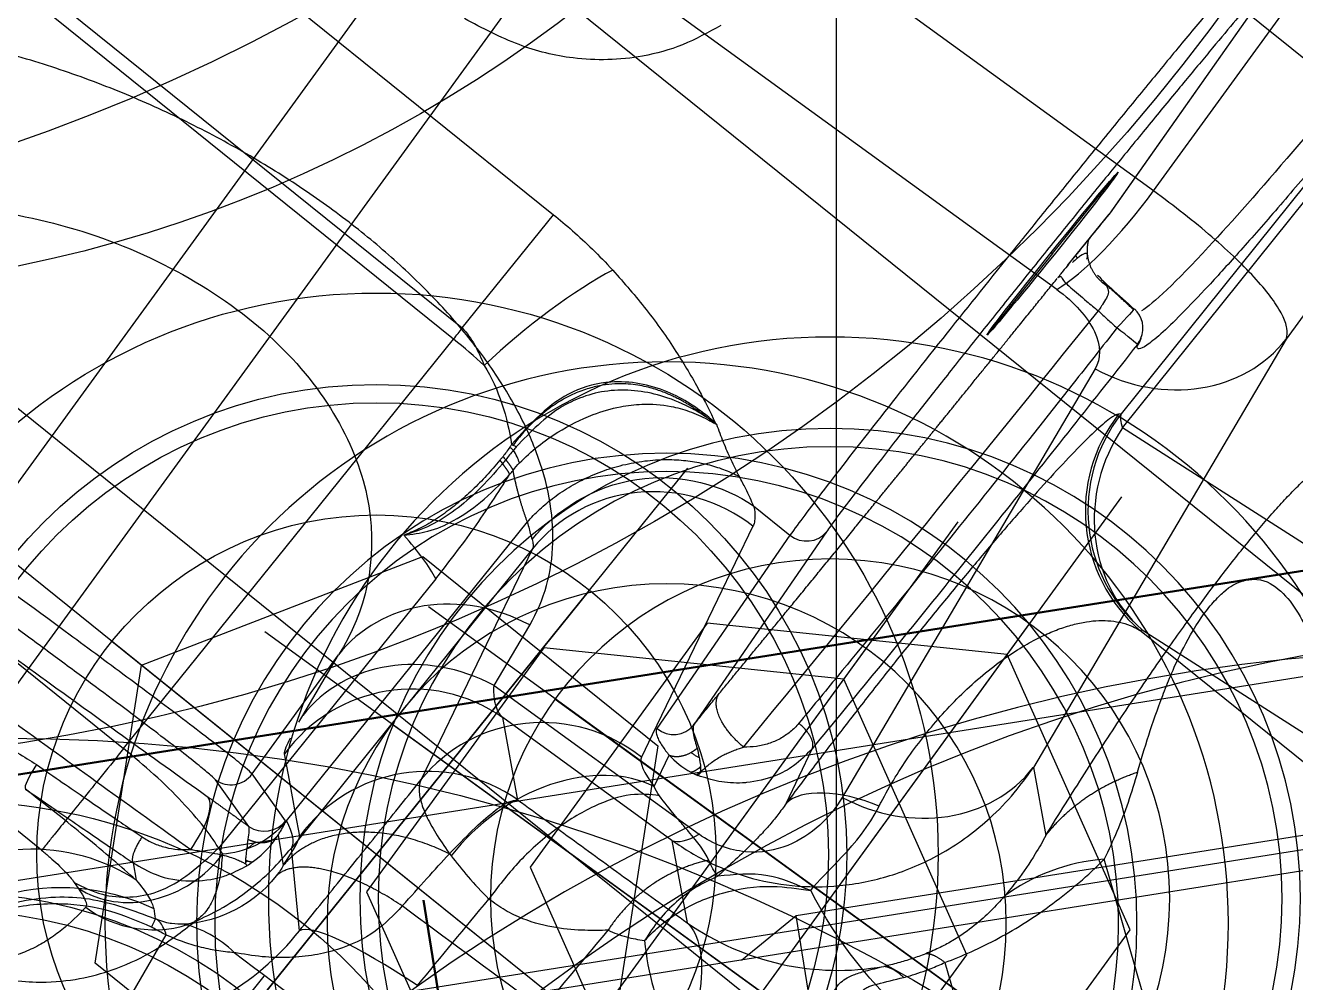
# Model space of a CAD drawing. Header units: millimetres. Extents: x 10462777 to 22643323, y 453826 to 1389191.
# Drawn here: x 11278683.22 to 11278707.53, y 585191.9 to 585210.23 of the extents above; entities that cross this region are included whole.
import ezdxf

# ---------------------------------------------------------------- set-up
doc = ezdxf.new("R2010")
doc.units = ezdxf.units.MM
doc.header["$LTSCALE"] = 200
doc.header["$MEASUREMENT"] = 0
for name, pattern in [('CENTER', [2, 1.25, -0.25, 0.25, -0.25]), ('HIDDEN', [3.75, 2.5, -1.25]), ('PHANTOM', [2.5, 1.25, -0.25, 0.25, -0.25, 0.25, -0.25])]:
    doc.linetypes.add(name, pattern=pattern)
doc.layers.get('0').update_dxf_attribs({"linetype": 'CONTINUOUS'})
for name, color, linetype in [('1', 1, 'CENTER'), ('CDQ2A50-25DC-A93L', 7, 'CONTINUOUS'), ('CENTER', 1, 'CONTINUOUS'), ('CL', 3, 'CONTINUOUS'), ('DR1433-A-002-023-000', 7, 'CONTINUOUS'), ('DR1501-002-005-002', 7, 'CONTINUOUS'), ('HIDDEN', 7, 'HIDDEN')]:
    doc.layers.add(name, color=color, linetype=linetype)
doc.layers.add('DR1431-08-005-000', color=7, linetype='CONTINUOUS', lineweight=50)
doc.layers.add('LAYOUT', color=8, linetype='CONTINUOUS', lineweight=25)

# ---------------------------------------------------------------- blocks, each defined once
blk = doc.blocks.new('A$C321A0869')
at = {"layer": '1', "color": 155, "linetype": 'Continuous'}
for p, q in [((146.772, 281.313), (146.772, 261.384)), ((143.05, 262.187), (143.05, 279.228)), ((394.042, 250.404), (394.042, 267.311)), ((396.544, 267.311), (396.544, 250.404)), ((406.611, 250.404), (406.611, 267.169)), ((406.88, 267.169), (406.88, 250.411)), ((409.665, 267.169), (409.665, 250.411)), ((143.05, 262.187), (126.778, 262.187)), ((146.772, 261.384), (147.675, 251.903)), ((142.66, 259.573), (127.241, 259.573)), ((144.148, 258.77), (145.052, 249.289)), ((147.675, 251.903), (148.633, 250.991)), ((157.106, 245.576), (149.806, 251.28)), ((396.544, 250.404), (402.263, 250.404)), ((402.263, 250.404), (406.611, 250.404)), ((406.88, 250.411), (409.665, 250.411)), ((393.954, 249.533), (393.915, 249.404)), ((138.401, 247.109), (138.274, 248.447)), ((148.5, 247.885), (154.964, 242.835)), ((396.196, 247.791), (396.157, 247.662)), ((402.819, 247.791), (396.196, 247.791)), ((138.401, 247.109), (143.249, 247.109)), ((397.423, 247.109), (404.769, 247.109)), ((140.06, 245.603), (138.899, 246.709)), ((142.9, 246.709), (138.899, 246.709)), ((142.9, 246.709), (144.06, 245.604)), ((395.937, 245.596), (397.074, 246.709)), ((404.432, 246.709), (397.074, 246.709)), ((404.432, 246.709), (399.653, 245.596)), ((135.65, 243.018), (135.65, 245.834)), ((135.778, 244.496), (135.65, 245.834)), ((407.725, 243.932), (407.725, 243.036)), ((136.297, 243.342), (135.926, 243.695)), ((407.413, 243.695), (405.897, 243.342)), ((136.767, 242.895), (136.297, 243.342)), ((405.897, 243.342), (403.093, 242.689)), ((136.695, 242.67), (135.65, 243.018)), ((137.087, 242.59), (136.767, 242.895)), ((407.725, 243.036), (403.247, 242.697)), ((403.093, 242.689), (402.635, 242.583)), ((136.192, 242.167), (135.148, 242.515)), ((136.742, 242.361), (137.163, 241.947)), ((408.216, 242.533), (403.737, 242.194)), ((415.077, 242.505), (413.077, 242.505)), ((415.077, 242.54), (415.077, 242.505)), ((415.077, 242.505), (417.077, 242.505)), ((416.348, 242.134), (422.455, 242.531)), ((416.38, 242.135), (422.488, 242.532)), ((402.348, 242.038), (402.994, 242.194)), ((415.078, 242.139), (416.345, 242.134)), ((134.811, 240.303), (135.048, 240.07)), ((403.678, 239.871), (404.805, 240.142)), ((137.119, 229.818), (136.133, 239.558)), ((413.512, 239.556), (413.476, 239.593)), ((422.508, 239.578), (413.512, 239.556)), ((413.318, 239.37), (422.315, 239.391)), ((414.752, 226.281), (413.318, 239.37)), ((410.507, 206.072), (410.507, 236.687)), ((410.507, 236.687), (410.542, 236.65)), ((410.542, 236.65), (411.976, 223.561))]:
    blk.add_line(p, q, dxfattribs=at)
for centre, start, end in [((416.348, 242.637), 269.7329, 273.7184), ((414.735, 240.654), 286.3248, 356.523)]:
    blk.add_arc(centre, 0.503, start, end, dxfattribs=at)
for centre, major_axis, ratio, start_param, end_param in [((143.758, 261.384), (3.004, 0.286), 0.87535, 4.75906, 6.174726), ((144.661, 251.903), (-3.004, -0.286), 0.87535, 1.617467, 3.033135), ((395.869, 250.619), (-3.52, 3.593), 0.99732, 0.797101, 2.378779), ((405.83, 250.404), (0, 3.018), 0.258819, 4.453821, 4.712389), ((407.34, 248.861), (2.957, -0.603), 0.210015, 0.770298, 1.871528), ((395.897, 249.404), (-1.926, 0.582), 0.853679, 0.339936, 1.953394), ((402.429, 250.404), (0, -3.018), 0.258819, 0.523599, 1.006905), ((138.664, 245.834), (3.004, 0.286), 0.87535, 1.617467, 3.033136), ((405.86, 247.557), (0.107, -1), 0.154007, 3.904321, 4.025682), ((405.485, 248.8), (0.117, 0.999), 0.31841, 3.708241, 4.07908), ((138.792, 244.496), (-3.004, -0.286), 0.87535, 4.75906, 6.174726), ((143.992, 250.627), (-3.469, -3.642), 0.997391, 0.77587, 1.562653), ((138.94, 243.695), (2.081, 2.185), 0.997391, 0.775872, 2.330495), ((404.473, 243.695), (0.684, -2.939), 0.973036, 1.348003, 2.920626), ((140.101, 242.59), (-2.081, -2.185), 0.997391, 3.917464, 5.472087), ((399.694, 242.583), (-0.684, 2.939), 0.973037, 4.489701, 6.062323), ((399.407, 242.038), (-2.935, 0.702), 0.709716, 3.466593, 5.059134), ((135.148, 243.017), (-0.159, -0.477), 0.998478, 0.321964, 1.891847), ((408.216, 243.036), (0.038, -0.502), 0.974229, 4.638864, 6.205734), ((403.737, 242.694), (0.038, -0.502), 0.974229, 4.638872, 6.205747), ((402.658, 240.572), (0, -2.013), 0.224952, 3.193901, 3.896219), ((416.348, 242.637), (-0.033, 0.502), 0.965636, 3.074391, 3.141616), ((132.301, 240.738), (-0.012, 0.503), 0.186507, 1.566321, 3.088304), ((414.735, 240.654), (0.007, -0.503), 0.015247, 0.052361, 1.570594), ((414.735, 240.654), (-0.502, 0.031), 0.000925, 3.138893, 4.697168), ((414.735, 240.654), (-0.141, 0.483), 0.981358, 2.865819, 3.174421), ((413.519, 236.579), (2.158, 2.11), 0.997396, 0.811863, 2.330296), ((413.554, 236.543), (-2.158, -2.11), 0.997396, 3.953456, 5.471889), ((413.554, 236.543), (-0.007, 3.018), 0.217539, 0.053641, 0.356865), ((413.554, 236.543), (3, 0.329), 0.940037, 1.546497, 2.987638)]:
    blk.add_ellipse(centre, major_axis=major_axis, ratio=ratio, start_param=start_param, end_param=end_param, dxfattribs=at)
at = {"layer": '1', "color": 155, "linetype": 'Continuous', "extrusion": (0, 0, -1)}
for start_param, end_param in [(0.000303, 1.570796), (3.141594, 6.283184), (1.570796, 3.14129)]:
    blk.add_ellipse((415.077, 242.505), major_axis=(-2, 0), ratio=0.017455, start_param=start_param, end_param=end_param, dxfattribs=at)
at = {"layer": '1', "color": 155, "linetype": 'Continuous'}
for points, degree in [([(142.66, 259.573), (142.896, 260.1), (143.05, 261.133), (143.05, 262.187)], 3), ([(148.633, 250.991), (148.615, 251.23), (148.581, 251.7), (148.538, 252.381), (148.502, 253.041), (148.472, 253.68), (148.449, 254.298), (148.432, 254.89), (148.423, 255.45), (148.419, 255.957), (148.421, 256.408), (148.428, 256.837), (148.44, 257.269), (148.459, 257.706), (148.484, 258.125), (148.517, 258.517), (148.556, 258.878), (148.601, 259.206), (148.653, 259.5), (148.712, 259.762), (148.778, 259.988), (148.851, 260.179), (148.932, 260.33), (149.022, 260.441), (149.089, 260.484), (149.123, 260.498)], 3), ([(142.66, 259.573), (143.076, 259.573), (143.828, 259.405), (144.127, 258.995), (144.148, 258.77)], 3), ([(149.342, 253.002), (149.413, 252.809), (149.542, 252.424), (149.695, 251.849), (149.773, 251.468), (149.806, 251.28)], 3), ([(138.274, 248.447), (138.247, 248.725), (138.123, 249.258), (137.736, 249.996), (137.17, 250.651), (136.447, 251.219), (135.592, 251.693), (134.628, 252.074), (133.573, 252.36), (132.444, 252.554), (131.257, 252.658), (130.022, 252.671), (128.75, 252.594), (127.453, 252.426), (126.143, 252.166), (124.831, 251.812), (123.978, 251.516), (123.556, 251.352)], 3), ([(389.63, 252.66), (389.66, 252.647), (389.716, 252.614), (389.794, 252.539), (389.864, 252.441), (389.929, 252.322), (389.988, 252.184), (390.041, 252.029), (390.089, 251.857), (390.133, 251.669), (390.172, 251.465), (390.207, 251.245), (390.238, 251.008), (390.264, 250.753), (390.287, 250.479), (390.305, 250.187), (390.319, 249.88), (390.328, 249.571), (390.332, 249.27), (390.333, 248.958), (390.33, 248.615), (390.322, 248.245), (390.309, 247.862), (390.292, 247.472), (390.271, 247.076), (390.246, 246.674), (390.216, 246.265), (390.182, 245.848), (390.144, 245.42), (390.101, 244.982), (390.053, 244.532), (390.017, 244.222), (389.998, 244.065)], 3), ([(148.5, 247.885), (148.597, 248.031), (148.789, 248.34), (149.062, 248.859), (149.307, 249.418), (149.516, 250.011), (149.686, 250.63), (149.771, 251.061), (149.806, 251.28)], 3), ([(149.806, 251.28), (149.266, 250.814), (148.867, 250.214), (148.677, 249.58)], 3), ([(390.846, 250.619), (390.821, 250.594), (390.771, 250.479), (390.698, 250.112), (390.628, 249.559), (390.564, 248.834), (390.506, 247.952), (390.455, 246.93), (390.427, 246.175), (390.414, 245.777)], 3), ([(394.042, 250.404), (394.042, 250.333), (394.039, 250.195), (394.028, 249.992), (394.01, 249.809), (393.985, 249.651), (393.965, 249.569), (393.954, 249.533)], 3), ([(406.88, 250.411), (406.848, 250.147), (406.725, 249.884), (406.585, 249.633)], 3), ([(406.611, 250.404), (406.657, 250.404), (406.747, 250.405), (406.836, 250.409), (406.88, 250.411)], 3), ([(409.665, 250.411), (409.665, 250.259), (409.658, 249.94), (409.623, 249.424), (409.579, 249.053), (409.551, 248.861)], 3), ([(406.585, 249.633), (406.413, 249.126), (406.083, 248.658), (405.737, 248.277)], 3), ([(145.052, 249.289), (145.074, 249.063), (145.054, 248.602), (144.8, 247.923), (144.236, 247.306), (143.576, 247.109), (143.249, 247.109)], 3), ([(393.915, 249.404), (393.851, 249.19), (393.785, 249.061), (393.725, 249.064)], 3), ([(393.725, 249.064), (393.724, 248.408), (394.151, 247.603), (394.819, 247.264)], 3), ([(405.359, 248.26), (405.294, 248.261), (405.165, 248.264), (404.971, 248.274), (404.779, 248.29), (404.589, 248.311), (404.401, 248.339), (404.216, 248.372), (404.034, 248.413), (403.856, 248.46), (403.684, 248.514), (403.52, 248.574), (403.364, 248.641), (403.22, 248.714), (403.132, 248.766), (403.089, 248.791)], 3), ([(405.359, 248.26), (405.352, 248.235), (405.345, 248.208), (405.338, 248.18)], 3), ([(405.456, 248.26), (405.445, 248.26), (405.423, 248.26), (405.391, 248.26), (405.37, 248.26), (405.359, 248.26)], 3), ([(405.456, 248.26), (405.449, 248.234), (405.443, 248.208), (405.438, 248.18)], 3), ([(405.676, 248.269), (405.636, 248.266), (405.559, 248.261), (405.489, 248.26), (405.456, 248.26)], 3), ([(405.737, 248.277), (405.726, 248.275), (405.705, 248.272), (405.685, 248.27), (405.676, 248.269)], 3), ([(405.744, 248.243), (405.748, 248.222), (405.752, 248.2), (405.757, 248.177)], 3), ([(405.438, 248.18), (405.405, 248.179), (405.371, 248.18), (405.338, 248.18)], 3), ([(405.673, 248.179), (405.594, 248.179), (405.516, 248.179), (405.438, 248.18)], 3), ([(405.757, 248.177), (405.742, 248.177), (405.713, 248.178), (405.686, 248.178), (405.673, 248.179)], 3), ([(148.105, 247.805), (148.055, 247.726), (147.95, 247.572), (147.78, 247.349), (147.659, 247.207), (147.597, 247.137)], 3), ([(404.769, 247.109), (405.022, 247.531), (405.367, 247.943)], 2), ([(405.264, 247.943), (405.299, 247.943), (405.333, 247.943), (405.367, 247.943)], 3), ([(405.367, 247.943), (405.432, 247.945), (405.495, 247.943), (405.557, 247.937)], 3), ([(397.423, 247.109), (397.151, 247.109), (396.645, 247.239), (396.297, 247.511), (396.155, 247.662)], 3), ([(394.819, 247.264), (394.984, 247.184), (395.149, 247.103), (395.322, 247.033)], 3), ([(142.9, 246.709), (143.022, 246.734), (143.143, 246.872), (143.249, 247.109)], 3), ([(397.423, 247.109), (397.317, 246.872), (397.196, 246.734), (397.074, 246.709)], 3), ([(140.06, 245.603), (140.505, 245.603), (141.393, 245.604), (142.726, 245.603), (143.615, 245.604), (144.06, 245.604)], 3), ([(144.06, 245.604), (144.726, 245.509), (145.374, 244.357), (145.658, 242.609)], 3), ([(395.937, 245.596), (396.351, 245.596), (397.179, 245.596), (398.415, 245.596), (399.241, 245.596), (399.653, 245.596)], 3), ([(396.537, 243.178), (396.41, 244.592), (396.177, 245.511), (395.937, 245.596)], 3), ([(399.653, 245.596), (399.596, 245.584), (399.482, 245.526), (399.315, 245.342), (399.157, 245.063), (399.009, 244.696), (398.92, 244.398), (398.878, 244.236)], 3), ([(407.993, 244.496), (408.04, 244.604), (408.139, 244.821), (408.308, 245.142), (408.433, 245.353), (408.499, 245.458)], 3), ([(408.499, 245.49), (408.498, 245.498), (408.497, 245.505), (408.496, 245.513)], 3), ([(408.499, 245.49), (408.499, 245.486), (408.499, 245.481), (408.499, 245.476)], 3), ([(408.499, 245.458), (408.499, 245.464), (408.499, 245.47), (408.499, 245.476)], 3), ([(135.793, 244.347), (135.788, 244.394), (135.783, 244.444), (135.778, 244.496)], 3), ([(407.725, 243.932), (407.749, 243.974), (407.799, 244.072), (407.889, 244.258), (407.957, 244.412), (407.993, 244.496)], 3), ([(407.725, 243.932), (407.692, 243.888), (407.623, 243.811), (407.519, 243.732), (407.449, 243.703), (407.413, 243.695)], 3), ([(396.537, 243.178), (397.253, 243.17), (397.968, 243.162), (398.684, 243.154)], 3), ([(135.148, 242.515), (135.13, 242.521), (135.044, 242.533), (134.76, 242.551), (134.327, 242.568), (133.754, 242.583), (133.057, 242.597), (132.249, 242.609), (131.35, 242.619), (130.378, 242.626), (129.356, 242.63), (128.306, 242.632), (127.252, 242.631), (126.216, 242.628), (125.223, 242.621), (124.298, 242.613), (123.748, 242.606), (123.487, 242.602)], 3), ([(136.192, 242.167), (136.455, 242.168), (136.694, 242.407), (136.695, 242.67)], 3), ([(136.742, 242.361), (136.74, 242.39), (136.736, 242.448), (136.728, 242.529), (136.718, 242.6), (136.707, 242.652), (136.699, 242.669), (136.695, 242.67)], 3), ([(145.658, 242.609), (143.592, 242.626), (141.526, 242.643), (139.461, 242.66)], 3), ([(403.247, 242.697), (403.225, 242.696), (403.184, 242.674), (403.131, 242.605), (403.086, 242.514), (403.049, 242.41), (403.019, 242.301), (403.002, 242.229), (402.994, 242.194)], 3), ([(421.739, 242.545), (421.625, 242.551), (421.349, 242.562), (420.783, 242.578), (420.083, 242.593), (419.266, 242.605), (418.353, 242.615), (417.364, 242.622), (416.322, 242.627), (415.251, 242.629), (414.176, 242.628), (413.122, 242.624), (412.113, 242.617), (411.173, 242.608), (410.324, 242.597), (409.583, 242.583), (408.971, 242.568), (408.503, 242.551), (408.295, 242.539), (408.216, 242.533)], 3), ([(136.655, 241.68), (136.732, 241.919), (136.753, 242.172), (136.742, 242.361)], 3), ([(137.163, 241.947), (137.143, 242.329), (137.116, 242.563), (137.087, 242.59)], 3), ([(120.851, 242.166), (121.505, 242.162), (122.831, 242.154), (124.885, 242.147), (126.973, 242.143), (129.073, 242.143), (131.162, 242.146), (133.221, 242.154), (134.55, 242.161), (135.206, 242.165)], 3), ([(402.994, 242.194), (402.968, 242.03), (402.967, 241.843), (403.001, 241.664)], 3), ([(403.737, 242.194), (403.804, 242.194), (403.93, 242.194), (404.094, 242.193), (404.242, 242.192), (404.382, 242.191), (404.473, 242.19), (404.518, 242.19)], 3), ([(415.107, 242.139), (415.111, 242.139), (415.118, 242.139), (415.128, 242.139), (415.134, 242.139)], 3), ([(415.134, 242.139), (415.539, 242.137), (415.943, 242.136), (416.348, 242.134)], 3), ([(415.32, 242.14), (415.318, 242.119), (415.317, 242.099), (415.316, 242.078)], 3), ([(137.163, 241.947), (137.171, 241.879), (137.175, 241.803), (137.172, 241.721)], 3), ([(402.273, 241.854), (402.291, 241.921), (402.317, 241.983), (402.348, 242.038)], 3), ([(137.172, 241.721), (137.141, 240.855), (136.675, 240.24), (136.278, 239.919)], 3), ([(136.608, 241.553), (136.612, 241.562), (136.637, 241.625), (136.655, 241.68)], 3), ([(403.434, 241.859), (403.396, 241.812), (403.357, 241.766), (403.319, 241.719)], 3), ([(136.602, 241.538), (136.608, 241.553), (136.607, 241.55), (136.608, 241.553)], 3), ([(403.028, 241.553), (403.031, 241.541), (403.034, 241.53), (403.037, 241.52)], 3), ([(403.167, 241.594), (403.17, 241.585), (403.173, 241.575), (403.176, 241.567)], 3), ([(134.654, 240.806), (134.738, 240.808), (134.901, 240.828), (135.134, 240.899), (135.353, 241.009), (135.485, 241.105), (135.547, 241.159)], 3), ([(405.028, 240.645), (404.95, 240.646), (404.796, 240.663), (404.57, 240.733), (404.359, 240.845), (404.169, 240.996), (404.06, 241.117), (404.01, 241.184)], 3), ([(404.01, 241.184), (407.26, 241.152), (411.007, 241.134), (414.772, 241.135)], 3), ([(415.213, 240.625), (415.261, 241.368)], 1), ([(395.83, 241.065), (397.104, 241.044), (398.377, 241.023), (399.65, 241.002)], 3), ([(414.772, 241.135), (414.767, 241.055), (414.757, 240.894), (414.747, 240.734), (414.743, 240.654)], 3), ([(132.207, 240.738), (132.416, 240.743), (132.814, 240.753), (133.357, 240.767), (133.846, 240.781), (134.28, 240.794), (134.535, 240.802), (134.654, 240.806)], 3), ([(132.308, 240.235), (132.521, 240.241), (132.929, 240.251), (133.484, 240.265), (133.984, 240.279), (134.429, 240.292), (134.689, 240.3), (134.811, 240.303)], 3), ([(399.937, 240.334), (399.708, 240.111), (399.304, 239.645), (398.867, 238.868), (398.73, 238.342), (398.701, 238.074)], 3), ([(401.774, 240.014), (401.798, 240.12), (401.845, 240.23), (401.905, 240.34)], 3), ([(137.38, 240.05), (136.994, 240.106), (136.607, 240.06), (136.278, 239.919)], 3), ([(137.379, 240.05), (139.874, 240.008), (142.369, 239.967), (144.863, 239.926)], 3), ([(413.476, 239.593), (413.45, 239.62), (413.328, 239.671), (412.949, 239.742), (412.405, 239.802), (411.729, 239.852), (410.956, 239.892), (410.116, 239.92), (409.233, 239.939), (408.323, 239.948), (407.398, 239.949), (406.465, 239.941), (405.529, 239.926), (404.59, 239.903), (403.98, 239.882), (403.678, 239.871)], 3), ([(414.742, 240.151), (414.064, 240.142), (412.713, 240.128), (410.689, 240.115), (408.693, 240.113), (406.728, 240.121), (405.441, 240.134), (404.805, 240.142)], 3), ([(422.459, 239.626), (421.971, 239.629), (421.024, 239.637), (419.67, 239.661), (418.439, 239.696), (417.359, 239.741), (416.442, 239.795), (415.694, 239.858), (415.144, 239.928), (414.81, 240.001), (414.673, 240.072), (414.682, 240.114), (414.703, 240.134)], 3), ([(414.703, 240.134), (414.706, 240.137), (414.715, 240.142), (414.732, 240.148), (414.742, 240.151)], 3), ([(135.64, 239.825), (135.687, 239.778), (135.733, 239.732), (135.779, 239.685)], 3), ([(404.757, 238.454), (404.52, 239.25), (404.078, 239.832), (403.678, 239.871)], 3), ([(136.133, 239.558), (136.027, 239.543), (135.922, 239.529), (135.817, 239.514)], 3), ([(402.674, 238.458), (403.134, 238.479), (403.886, 238.271), (404.757, 238.454)], 3), ([(401.949, 235.354), (401.996, 236.39), (402.223, 237.441), (402.674, 238.458)], 3)]:
    blk.add_open_spline(points, degree=degree, dxfattribs=at)
for points, degree, knots in [([(146.772, 261.384), (146.744, 261.443), (146.691, 261.559), (146.376, 261.766), (145.714, 261.983), (144.714, 262.121), (143.794, 262.179), (143.297, 262.184), (143.05, 262.187)], 3, [0, 0, 0, 0, 0.132139, 0.256389, 0.507677, 0.754767, 0.87835, 1, 1, 1, 1]), ([(149.342, 253.002), (149.261, 253.227), (149.101, 253.672), (148.871, 254.438), (148.696, 255.144), (148.577, 255.961), (148.602, 256.519), (148.668, 256.899), (148.797, 257.136), (149.066, 257.406), (149.464, 257.449), (149.978, 257.322), (150.327, 257.134), (150.503, 257.04)], 3, [0, 0, 0, 0, 0.088282, 0.174016, 0.253238, 0.300152, 0.32023, 0.343686, 0.399767, 0.461906, 0.637167, 0.817571, 1, 1, 1, 1]), ([(414.496, 250.191), (414.242, 250.294), (413.738, 250.498), (412.936, 251.078), (412.24, 251.894), (411.736, 252.977), (411.594, 253.712), (411.521, 254.092)], 3, [0, 0, 0, 0, 0.157136, 0.31139, 0.571325, 0.778068, 1, 1, 1, 1]), ([(142.9, 246.709), (143.044, 246.714), (143.33, 246.724), (143.899, 246.809), (144.603, 247.008), (145.403, 247.408), (146.145, 247.977), (146.796, 248.726), (147.312, 249.653), (147.584, 250.564), (147.681, 251.331), (147.677, 251.729), (147.675, 251.903)], 3, [0, 0, 0, 0, 0.049204, 0.098006, 0.195949, 0.298758, 0.410567, 0.535096, 0.675092, 0.831009, 0.926119, 1, 1, 1, 1]), ([(148.633, 250.991), (148.652, 250.857), (148.69, 250.518), (148.704, 250.044), (148.687, 249.708), (148.677, 249.58)], 3, [0, 0, 0, 0, 0.292514, 0.729303, 1, 1, 1, 1]), ([(391.308, 251.071), (391.311, 250.964), (391.316, 250.738), (391.352, 250.477), (391.391, 250.275), (391.442, 250.059), (391.663, 249.366), (392.257, 248.521), (393.063, 247.898), (393.965, 247.47), (394.514, 247.338), (394.819, 247.264)], 3, [0, 0, 0, 0, 0.021393, 0.044791, 0.058072, 0.07237, 0.104232, 0.281426, 0.563605, 0.758384, 1, 1, 1, 1]), ([(393.725, 249.064), (393.516, 249.076), (393.203, 249.115), (392.786, 249.227), (392.474, 249.349), (392.164, 249.519), (391.907, 249.721), (391.705, 249.946), (391.556, 250.165), (391.438, 250.417), (391.358, 250.724), (391.336, 250.951), (391.336, 251.072)], 3, [0, 0, 0, 0, 0.25, 0.375, 0.5, 0.625, 0.75, 0.8125, 0.875, 0.9375, 0.96875, 1, 1, 1, 1]), ([(396.544, 250.404), (396.328, 250.404), (395.901, 250.404), (395.28, 250.404), (394.78, 250.404), (394.43, 250.404), (394.216, 250.404), (394.097, 250.404), (394.058, 250.404), (394.042, 250.404)], 3, [0, 0, 0, 0, 0.196174, 0.387331, 0.561509, 0.711078, 0.833303, 0.928865, 1, 1, 1, 1]), ([(396.198, 247.791), (396.223, 247.861), (396.274, 248.001), (396.363, 248.352), (396.458, 248.883), (396.53, 249.621), (396.54, 250.147), (396.544, 250.404)], 3, [0, 0, 0, 0, 0.125274, 0.250499, 0.500389, 0.756193, 1, 1, 1, 1]), ([(123.202, 247.392), (124.203, 248.272), (125.484, 249.033), (128.328, 249.988), (129.882, 250.161), (132.579, 249.771), (133.696, 249.223), (135.19, 247.741), (135.584, 246.814), (135.65, 245.834)], 3, [0, 0, 0, 0, 0.25, 0.25, 0.5, 0.5, 0.75, 0.75, 1, 1, 1, 1]), ([(148.677, 249.58), (148.65, 249.335), (148.61, 248.977), (148.428, 248.427), (148.273, 248.084), (148.159, 247.895), (148.105, 247.805)], 3, [0, 0, 0, 0, 0.542193, 0.791502, 0.901502, 1, 1, 1, 1]), ([(393.954, 249.533), (393.994, 249.343), (394.102, 248.834), (394.839, 247.994), (395.707, 247.864), (396.196, 247.791)], 3, [0, 0, 0, 0, 0.205597, 0.552496, 1, 1, 1, 1]), ([(403.089, 248.791), (403.201, 248.681), (403.437, 248.448), (403.915, 248.202), (404.525, 248.016), (405.005, 247.969), (405.264, 247.943)], 3, [0, 0, 0, 0, 0.205064, 0.43517, 0.695757, 1, 1, 1, 1]), ([(405.338, 248.18), (405.105, 248.189), (404.671, 248.205), (404.076, 248.32), (403.544, 248.492), (403.241, 248.691), (403.089, 248.791)], 3, [0, 0, 0, 0, 0.278701, 0.517032, 0.756693, 1, 1, 1, 1]), ([(409.551, 248.861), (409.494, 248.534), (409.379, 247.871), (409.112, 246.956), (408.814, 246.148), (408.604, 245.708), (408.506, 245.503)], 3, [0, 0, 0, 0, 0.262646, 0.532561, 0.781722, 1, 1, 1, 1]), ([(408.506, 245.504), (408.506, 245.504), (408.506, 245.505), (408.506, 245.506), (408.506, 245.509), (408.507, 245.517), (408.508, 245.536), (408.509, 245.574), (408.511, 245.658), (408.509, 245.837), (408.487, 246.16), (408.367, 246.789), (407.988, 247.503), (407.051, 248.201), (406.267, 248.246), (405.737, 248.277)], 3, [0, 0, 0, 0, 0.000172, 0.000454, 0.001054, 0.002401, 0.005691, 0.013705, 0.02761, 0.062287, 0.133019, 0.243884, 0.487822, 0.653682, 1, 1, 1, 1]), ([(408.485, 245.651), (408.485, 245.669), (408.485, 245.712), (408.483, 245.782), (408.479, 245.859), (408.474, 245.937), (408.467, 246.015), (408.458, 246.093), (408.447, 246.171), (408.434, 246.252), (408.418, 246.339), (408.398, 246.433), (408.371, 246.536), (408.338, 246.647), (408.296, 246.768), (408.242, 246.897), (408.175, 247.037), (408.089, 247.187), (407.979, 247.346), (407.838, 247.513), (407.66, 247.682), (407.439, 247.846), (407.167, 247.996), (406.842, 248.122), (406.466, 248.21), (406.093, 248.248), (405.849, 248.248), (405.744, 248.243)], 3, [0, 0, 0, 0, 0.013498, 0.032213, 0.051221, 0.070368, 0.089507, 0.108556, 0.127586, 0.147216, 0.16819, 0.191232, 0.21667, 0.244467, 0.274592, 0.307303, 0.343238, 0.383058, 0.427422, 0.47671, 0.531432, 0.59294, 0.661906, 0.739364, 0.826694, 0.925243, 1, 1, 1, 1]), ([(408.485, 245.651), (408.484, 245.661), (408.482, 245.691), (408.47, 245.809), (408.427, 246.113), (408.257, 246.72), (407.8, 247.482), (406.871, 248.084), (406.15, 248.144), (405.757, 248.177)], 3, [0, 0, 0, 0, 0.007825, 0.021457, 0.08623, 0.230394, 0.477553, 0.714749, 1, 1, 1, 1]), ([(148.029, 247.189), (148.056, 247.222), (148.169, 247.366), (148.33, 247.596), (148.453, 247.801), (148.5, 247.885)], 3, [0, 0, 0, 0, 0.152753, 0.660661, 1, 1, 1, 1]), ([(402.819, 247.791), (403.225, 247.797), (404.032, 247.81), (404.855, 247.899), (405.264, 247.943)], 3, [0, 0, 0, 0, 0.502327, 1, 1, 1, 1]), ([(405.557, 247.937), (405.714, 247.915), (406.02, 247.873), (406.566, 247.713), (407.111, 247.471), (407.581, 247.145), (407.944, 246.789), (408.199, 246.422), (408.373, 246.023), (408.446, 245.746), (408.475, 245.57), (408.485, 245.514), (408.49, 245.493), (408.495, 245.482), (408.497, 245.478), (408.499, 245.476)], 3, [0, 0, 0, 0, 0.116959, 0.228589, 0.407555, 0.538438, 0.637495, 0.773409, 0.860344, 0.953165, 0.980414, 0.990502, 0.994841, 0.997204, 1, 1, 1, 1]), ([(396.155, 247.662), (396.026, 247.575), (395.772, 247.403), (395.412, 247.261), (395.092, 247.202), (394.909, 247.244), (394.819, 247.264)], 3, [0, 0, 0, 0, 0.262565, 0.515723, 0.76245, 1, 1, 1, 1]), ([(138.899, 246.709), (138.896, 246.71), (138.87, 246.714), (138.82, 246.726), (138.751, 246.755), (138.683, 246.796), (138.616, 246.849), (138.549, 246.914), (138.483, 246.991), (138.434, 247.059), (138.407, 247.1), (138.401, 247.109)], 3, [0, 0, 0, 0, 0.019231, 0.152563, 0.285669, 0.418951, 0.552837, 0.687776, 0.824223, 0.96263, 1, 1, 1, 1]), ([(149.081, 243.888), (148.993, 244.044), (148.825, 244.339), (148.44, 244.769), (147.838, 245.257), (147.295, 245.746), (147.107, 246.145), (147.088, 246.391), (147.18, 246.618), (147.365, 246.865), (147.517, 247.043), (147.597, 247.137)], 3, [0, 0, 0, 0, 0.112378, 0.212022, 0.38125, 0.626937, 0.716016, 0.791077, 0.882736, 0.937814, 1, 1, 1, 1]), ([(150.126, 246.27), (149.914, 246.343), (149.557, 246.467), (148.982, 246.481), (148.605, 246.465), (148.258, 246.443), (147.893, 246.419), (147.536, 246.439), (147.55, 246.581), (147.598, 246.67), (147.748, 246.861), (147.912, 247.052), (148.029, 247.189)], 3, [0, 0, 0, 0, 0.265002, 0.446461, 0.55115, 0.587095, 0.728981, 0.842237, 0.862993, 0.883813, 0.916512, 1, 1, 1, 1]), ([(395.322, 247.033), (395.34, 247.026), (395.538, 246.947), (395.926, 246.831), (396.497, 246.725), (396.883, 246.714), (397.074, 246.709)], 3, [0, 0, 0, 0, 0.034076, 0.370714, 0.688433, 1, 1, 1, 1]), ([(404.769, 247.109), (404.763, 247.1), (404.728, 247.053), (404.667, 246.972), (404.606, 246.889), (404.575, 246.844), (404.564, 246.827)], 3, [0, 0, 0, 0, 0.078573, 0.401813, 0.759526, 1, 1, 1, 1]), ([(404.564, 246.827), (404.554, 246.812), (404.528, 246.776), (404.487, 246.735), (404.453, 246.716), (404.435, 246.71), (404.432, 246.709)], 3, [0, 0, 0, 0, 0.235899, 0.599993, 0.931078, 1, 1, 1, 1]), ([(404.564, 246.827), (405.261, 246.834), (406.099, 246.556), (407.336, 245.423), (407.68, 244.618), (407.725, 243.932)], 3, [0, 0, 0, 0, 0.5, 0.5, 1, 1, 1, 1]), ([(139.605, 243.996), (139.635, 244.211), (139.696, 244.663), (139.808, 245.154), (139.932, 245.499), (140.018, 245.568), (140.06, 245.603)], 3, [0, 0, 0, 0, 0.237803, 0.498684, 0.749024, 1, 1, 1, 1]), ([(408.496, 245.513), (408.493, 245.545), (408.489, 245.591), (408.486, 245.637), (408.485, 245.651)], 3, [0, 0, 0, 0, 0.713494, 1, 1, 1, 1]), ([(408.506, 245.503), (408.505, 245.501), (408.502, 245.497), (408.5, 245.492), (408.499, 245.49)], 3, [0, 0, 0, 0, 0.489401, 1, 1, 1, 1]), ([(398.878, 244.236), (398.839, 244.071), (398.76, 243.741), (398.709, 243.35), (398.684, 243.154)], 3, [0, 0, 0, 0, 0.498251, 1, 1, 1, 1]), ([(135.926, 243.695), (135.909, 243.712), (135.879, 243.784), (135.849, 243.932), (135.837, 244.007)], 3, [0, 0, 0, 0, 0.573601, 1, 1, 1, 1]), ([(139.461, 242.66), (139.485, 242.9), (139.533, 243.381), (139.581, 243.79), (139.605, 243.996)], 3, [0, 0, 0, 0, 0.497252, 1, 1, 1, 1]), ([(135.65, 243.018), (135.606, 243.025), (135.52, 243.039), (135.136, 243.058), (134.617, 243.075), (133.987, 243.09), (133.289, 243.102), (132.554, 243.112), (131.811, 243.119), (130.484, 243.13), (128.377, 243.137), (125.511, 243.131), (123.946, 243.113), (123.156, 243.104)], 3, [0, 0, 0, 0, 0.077293, 0.150401, 0.219337, 0.284093, 0.34467, 0.401065, 0.453279, 0.501308, 0.664235, 0.830466, 1, 1, 1, 1]), ([(402.273, 241.854), (402.178, 242.004), (401.98, 242.315), (401.353, 242.72), (400.525, 243.02), (399.59, 243.181), (398.978, 243.163), (398.684, 243.154)], 3, [0, 0, 0, 0, 0.19018, 0.394946, 0.605075, 0.809834, 1, 1, 1, 1]), ([(399.65, 241.002), (399.56, 241.11), (399.377, 241.328), (399.052, 241.793), (398.822, 242.29), (398.705, 242.761), (398.691, 243.027), (398.684, 243.154)], 3, [0, 0, 0, 0, 0.245235, 0.496729, 0.749278, 0.879644, 1, 1, 1, 1]), ([(422.215, 243.048), (422.043, 243.055), (421.706, 243.069), (420.938, 243.087), (420.039, 243.102), (419.031, 243.114), (417.959, 243.123), (416.86, 243.128), (415.765, 243.131), (414.341, 243.132), (412.522, 243.126), (410.452, 243.108), (408.613, 243.078), (408.029, 243.05), (407.725, 243.036)], 3, [0, 0, 0, 0, 0.070682, 0.139053, 0.205122, 0.268885, 0.330342, 0.389493, 0.446337, 0.500874, 0.608644, 0.727773, 0.858235, 1, 1, 1, 1]), ([(139.461, 242.66), (139.428, 242.424), (139.358, 241.908), (139.025, 241.337), (138.653, 240.898), (138.282, 240.576), (137.853, 240.278), (137.541, 240.128), (137.379, 240.05)], 3, [0, 0, 0, 0, 0.187022, 0.407873, 0.535661, 0.67701, 0.831983, 1, 1, 1, 1]), ([(135.206, 242.165), (135.466, 242.166), (135.689, 242.167), (135.949, 242.168), (136.192, 242.167)], 2, [0, 0, 0, 0.5, 0.5, 1, 1, 1]), ([(135.547, 241.159), (135.546, 241.394), (135.512, 241.669), (135.379, 242.06), (135.286, 242.161), (135.206, 242.165)], 3, [0, 0, 0, 0, 0.5, 0.5, 1, 1, 1, 1]), ([(136.323, 241.961), (136.297, 242.012), (136.238, 242.126), (136.209, 242.153), (136.192, 242.167)], 3, [0, 0, 0, 0, 0.446978, 1, 1, 1, 1]), ([(403.737, 242.194), (403.691, 242.168), (403.61, 242.121), (403.487, 241.938), (403.434, 241.859)], 3, [0, 0, 0, 0, 0.56781, 1, 1, 1, 1]), ([(404.518, 242.19), (406.843, 242.166), (409.442, 242.153), (410.084, 242.15), (410.722, 242.148), (411.332, 242.145), (412.016, 242.144), (413.594, 242.14), (414.764, 242.139)], 2, [0, 0, 0, 0.5, 0.5, 0.625, 0.625, 0.75, 0.75, 1, 1, 1]), ([(414.778, 242.139), (414.803, 242.131), (414.853, 242.116), (414.805, 242.046), (414.793, 241.947), (414.788, 241.758), (414.776, 241.483), (414.773, 241.232), (414.772, 241.135)], 3, [0, 0, 0, 0, 0.126036, 0.252684, 0.395826, 0.502158, 0.808452, 1, 1, 1, 1]), ([(415.107, 242.139), (415.051, 242.139), (414.968, 242.139), (414.86, 242.139), (414.809, 242.14), (414.785, 242.14)], 3, [0, 0, 0, 0, 0.525898, 0.773863, 1, 1, 1, 1]), ([(415.134, 242.139), (415.136, 242.139), (415.139, 242.139), (415.131, 242.139), (415.117, 242.139), (415.107, 242.139)], 3, [0, 0, 0, 0, 0.189317, 0.410072, 1, 1, 1, 1]), ([(136.411, 241.803), (136.411, 241.805), (136.38, 241.86), (136.351, 241.911), (136.323, 241.961)], 3, [0, 0, 0, 0, 0.02192, 1, 1, 1, 1]), ([(136.411, 241.803), (136.412, 241.804), (136.418, 241.822), (136.43, 241.859), (136.447, 241.917), (136.458, 241.965), (136.464, 241.994), (136.466, 242.002)], 3, [0, 0, 0, 0, 0.003661, 0.265877, 0.54947, 0.858754, 1, 1, 1, 1]), ([(403.297, 241.898), (403.298, 241.878), (403.301, 241.836), (403.308, 241.775), (403.315, 241.736), (403.319, 241.719)], 3, [0, 0, 0, 0, 0.345079, 0.698946, 1, 1, 1, 1]), ([(415.485, 241.982), (415.49, 241.992), (415.486, 242.017), (415.391, 242.069), (415.264, 242.092), (415.181, 242.102)], 3, [0, 0, 0, 0, 0.217772, 0.59489, 1, 1, 1, 1]), ([(415.404, 241.934), (415.411, 241.931), (415.426, 241.931), (415.455, 241.953), (415.482, 241.978), (415.497, 241.993)], 3, [0, 0, 0, 0, 0.352703, 0.694892, 1, 1, 1, 1]), ([(136.52, 241.613), (136.507, 241.635), (136.471, 241.694), (136.435, 241.761), (136.411, 241.803)], 3, [0, 0, 0, 0, 0.358535, 1, 1, 1, 1]), ([(401.905, 240.34), (401.943, 240.43), (402.014, 240.599), (402.072, 240.906), (402.124, 241.178), (402.175, 241.445), (402.235, 241.694), (402.273, 241.854)], 3, [0, 0, 0, 0, 0.299553, 0.563843, 0.684076, 0.796749, 1, 1, 1, 1]), ([(403.001, 241.664), (403.005, 241.646), (403.013, 241.609), (403.022, 241.574), (403.027, 241.555), (403.028, 241.553)], 3, [0, 0, 0, 0, 0.44778, 0.948401, 1, 1, 1, 1]), ([(403.319, 241.719), (403.3, 241.696), (403.268, 241.658), (403.227, 241.616), (403.207, 241.597), (403.2, 241.59)], 3, [0, 0, 0, 0, 0.493346, 0.825258, 1, 1, 1, 1]), ([(135.547, 241.159), (135.56, 241.165), (135.657, 241.212), (135.82, 241.297), (136.01, 241.391), (136.17, 241.457), (136.303, 241.502), (136.412, 241.53), (136.499, 241.546), (136.562, 241.552), (136.595, 241.548), (136.601, 241.541), (136.602, 241.538)], 3, [0, 0, 0, 0, 0.019584, 0.149994, 0.279955, 0.399062, 0.510093, 0.615931, 0.720013, 0.824028, 0.928488, 1, 1, 1, 1]), ([(136.355, 241.106), (136.378, 241.138), (136.472, 241.274), (136.546, 241.424), (136.602, 241.538)], 3, [0, 0, 0, 0, 0.241378, 1, 1, 1, 1]), ([(136.544, 241.581), (136.543, 241.581), (136.535, 241.591), (136.528, 241.603), (136.52, 241.613)], 3, [0, 0, 0, 0, 0.058368, 1, 1, 1, 1]), ([(136.544, 241.581), (136.547, 241.587), (136.552, 241.6), (136.558, 241.614), (136.561, 241.621)], 3, [0, 0, 0, 0, 0.542421, 1, 1, 1, 1]), ([(136.584, 241.547), (136.581, 241.548), (136.572, 241.55), (136.559, 241.562), (136.548, 241.576), (136.544, 241.581)], 3, [0, 0, 0, 0, 0.224658, 0.714713, 1, 1, 1, 1]), ([(136.602, 241.538), (136.6, 241.54), (136.598, 241.544), (136.588, 241.546), (136.584, 241.547)], 3, [0, 0, 0, 0, 0.660066, 1, 1, 1, 1]), ([(403.102, 241.517), (403.088, 241.517), (403.061, 241.519), (403.045, 241.52), (403.037, 241.52)], 3, [0, 0, 0, 0, 0.507182, 1, 1, 1, 1]), ([(403.515, 240.712), (403.497, 240.731), (403.376, 240.86), (403.192, 241.117), (403.087, 241.391), (403.037, 241.52)], 3, [0, 0, 0, 0, 0.087055, 0.568437, 1, 1, 1, 1]), ([(403.13, 241.533), (403.127, 241.53), (403.118, 241.523), (403.109, 241.519), (403.102, 241.517)], 3, [0, 0, 0, 0, 0.307738, 1, 1, 1, 1]), ([(403.102, 241.517), (403.121, 241.518), (403.168, 241.516), (403.258, 241.505), (403.363, 241.485), (403.472, 241.455), (403.577, 241.418), (403.674, 241.377), (403.764, 241.331), (403.851, 241.282), (403.933, 241.233), (403.987, 241.198), (404.01, 241.184)], 3, [0, 0, 0, 0, 0.12503, 0.254145, 0.384633, 0.505575, 0.612549, 0.707362, 0.791364, 0.868564, 0.945113, 1, 1, 1, 1]), ([(403.176, 241.567), (403.164, 241.558), (403.148, 241.546), (403.134, 241.535), (403.13, 241.533)], 3, [0, 0, 0, 0, 0.748714, 1, 1, 1, 1]), ([(403.2, 241.59), (403.194, 241.584), (403.186, 241.576), (403.178, 241.569), (403.176, 241.567)], 3, [0, 0, 0, 0, 0.75145, 1, 1, 1, 1]), ([(415.278, 241.454), (415.273, 241.376), (415.257, 241.099), (415.24, 240.822), (415.229, 240.623)], 3, [0, 0, 0, 0, 0.28498, 1, 1, 1, 1]), ([(415.295, 241.574), (415.292, 241.537), (415.281, 241.446), (415.259, 241.365), (415.246, 241.316)], 3, [0, 0, 0, 0, 0.396142, 1, 1, 1, 1]), ([(120.502, 241.16), (121.195, 241.156), (122.582, 241.148), (124.738, 241.141), (126.921, 241.137), (129.119, 241.137), (131.304, 241.141), (133.462, 241.148), (134.852, 241.155), (135.547, 241.159)], 3, [0, 0, 0, 0, 0.142909, 0.285792, 0.428662, 0.571517, 0.714357, 0.85718, 1, 1, 1, 1]), ([(415.246, 241.316), (415.226, 241.277), (415.186, 241.202), (415.066, 241.166), (414.949, 241.155), (414.849, 241.143), (414.8, 241.138), (414.772, 241.135)], 3, [0, 0, 0, 0, 0.270338, 0.519855, 0.772389, 0.867622, 1, 1, 1, 1]), ([(134.811, 240.303), (134.975, 240.32), (135.358, 240.359), (135.903, 240.629), (136.227, 240.934), (136.355, 241.106)], 3, [0, 0, 0, 0, 0.275569, 0.645455, 1, 1, 1, 1]), ([(399.65, 241.002), (399.685, 240.883), (399.75, 240.657), (399.877, 240.438), (399.937, 240.334)], 3, [0, 0, 0, 0, 0.525112, 1, 1, 1, 1]), ([(123.029, 240.617), (123.275, 240.61), (123.729, 240.596), (124.364, 240.506), (124.927, 240.401), (125.442, 240.29), (125.929, 240.183), (126.544, 240.059), (127.347, 239.951), (128.195, 240.002), (128.916, 240.139), (129.484, 240.274), (130.06, 240.417), (130.68, 240.557), (131.399, 240.689), (131.922, 240.72), (132.207, 240.738)], 3, [0, 0, 0, 0, 0.080725, 0.148995, 0.208367, 0.266347, 0.319067, 0.36904, 0.467913, 0.577834, 0.63918, 0.702779, 0.764647, 0.82981, 0.9073, 1, 1, 1, 1]), ([(404.805, 240.142), (404.645, 240.157), (404.352, 240.183), (403.907, 240.375), (403.648, 240.576), (403.515, 240.712)], 3, [0, 0, 0, 0, 0.336008, 0.6164, 1, 1, 1, 1]), ([(414.743, 240.654), (414.29, 240.647), (413.016, 240.632), (410.934, 240.617), (408.519, 240.615), (406.557, 240.627), (405.41, 240.64), (405.028, 240.645)], 3, [0, 0, 0, 0, 0.134408, 0.378461, 0.622805, 0.872393, 1, 1, 1, 1]), ([(422.624, 240.102), (420.36, 240.114), (418.374, 240.171), (416.127, 240.325), (415.529, 240.404), (415.294, 240.491)], 3, [0, 0, 0, 0, 0.589975, 0.589975, 1, 1, 1, 1]), ([(135.048, 240.07), (134.661, 240.106), (133.951, 240.171), (132.822, 240.215), (132.308, 240.235)], 3, [0, 0, 0, 0, 0.544753, 1, 1, 1, 1]), ([(401.774, 240.014), (401.635, 240.082), (401.357, 240.219), (400.896, 240.334), (400.419, 240.383), (400.098, 240.351), (399.937, 240.334)], 3, [0, 0, 0, 0, 0.249887, 0.499991, 0.749996, 1, 1, 1, 1]), ([(399.937, 240.334), (400.062, 240.322), (400.346, 240.295), (400.912, 240.136), (401.614, 239.769), (402.269, 239.16), (402.551, 238.671), (402.674, 238.458)], 3, [0, 0, 0, 0, 0.113824, 0.257826, 0.51685, 0.789518, 1, 1, 1, 1]), ([(135.048, 240.07), (134.336, 240.043), (133.568, 239.769), (132.331, 238.773), (131.878, 238.071), (131.643, 237.371)], 3, [0, 0, 0, 0, 0.5, 0.5, 1, 1, 1, 1]), ([(135.048, 240.07), (135.189, 240.031), (135.47, 239.953), (135.584, 239.867), (135.64, 239.825)], 3, [0, 0, 0, 0, 0.505837, 1, 1, 1, 1]), ([(136.133, 239.558), (136.241, 239.584), (136.471, 239.638), (136.788, 239.75), (137.101, 239.889), (137.283, 239.994), (137.38, 240.05)], 3, [0, 0, 0, 0, 0.206246, 0.44022, 0.704152, 1, 1, 1, 1]), ([(402.674, 238.458), (402.594, 238.746), (402.42, 239.37), (402, 239.788), (401.774, 240.014)], 3, [0, 0, 0, 0, 0.46166, 1, 1, 1, 1]), ([(403.678, 239.871), (403.589, 239.866), (403.399, 239.855), (403.123, 239.859), (402.844, 239.877), (402.492, 239.914), (402.189, 239.958), (401.932, 239.995), (401.825, 240.008), (401.774, 240.014)], 3, [0, 0, 0, 0, 0.111692, 0.235037, 0.367162, 0.502968, 0.76944, 0.890957, 1, 1, 1, 1]), ([(132.31, 236.044), (132.349, 236.881), (132.688, 237.81), (133.935, 239.227), (134.814, 239.68), (135.64, 239.825)], 3, [0, 0, 0, 0, 0.5, 0.5, 1, 1, 1, 1]), ([(133.992, 238.9), (134.163, 239.034), (134.716, 239.394), (135.353, 239.568), (135.779, 239.685)], 3, [0, 0, 0, 0, 0.329252, 1, 1, 1, 1]), ([(135.812, 239.691), (135.806, 239.69), (135.796, 239.688), (135.784, 239.686), (135.779, 239.685)], 3, [0, 0, 0, 0, 0.572233, 1, 1, 1, 1]), ([(135.779, 239.685), (135.783, 239.671), (135.79, 239.644), (135.808, 239.557), (135.817, 239.514)], 3, [0, 0, 0, 0, 0.5, 1, 1, 1, 1]), ([(136.278, 239.919), (136.221, 239.878), (136.14, 239.818), (135.984, 239.741), (135.866, 239.707), (135.812, 239.691)], 3, [0, 0, 0, 0, 0.556018, 0.796902, 1, 1, 1, 1]), ([(136.133, 239.558), (136.056, 239.609), (135.944, 239.683), (135.843, 239.689), (135.812, 239.691)], 3, [0, 0, 0, 0, 0.686252, 1, 1, 1, 1]), ([(135.817, 239.514), (135.544, 239.453), (134.958, 239.321), (134.101, 238.867), (133.296, 238.153), (132.639, 237.142), (132.507, 236.334), (132.438, 235.91)], 3, [0, 0, 0, 0, 0.153861, 0.330831, 0.530874, 0.753948, 1, 1, 1, 1]), ([(132.438, 235.91), (132.48, 236.249), (132.558, 236.889), (132.94, 237.725), (133.418, 238.386), (133.794, 238.746), (133.992, 238.9)], 3, [0, 0, 0, 0, 0.295105, 0.556728, 0.784817, 1, 1, 1, 1]), ([(404.757, 238.454), (404.783, 238.46), (404.984, 238.501), (405.363, 238.563), (405.903, 238.614), (406.434, 238.631), (406.966, 238.615), (407.503, 238.563), (408.036, 238.472), (408.527, 238.347), (408.94, 238.204), (409.274, 238.058), (409.552, 237.907), (409.792, 237.749), (409.998, 237.581), (410.169, 237.406), (410.307, 237.224), (410.414, 237.032), (410.478, 236.851), (410.501, 236.734), (410.507, 236.687)], 3, [0, 0, 0, 0, 0.009963, 0.074429, 0.134527, 0.192669, 0.251292, 0.312836, 0.379333, 0.448899, 0.513275, 0.569054, 0.622128, 0.676849, 0.731687, 0.786085, 0.841196, 0.898228, 0.958356, 1, 1, 1, 1])]:
    blk.add_open_spline(points, degree=degree, knots=knots, dxfattribs=at)
for points, weights in [([(148.633, 250.991), (148.659, 251.703), (148.903, 252.387), (149.342, 253.002)], [1.00420682873, 0.993106286167, 1.00397396237, 1.03680985735]), ([(405.737, 248.277), (405.739, 248.266), (405.742, 248.255), (405.744, 248.243)], [1.00221835038, 1.00145249976, 1.00088494756, 1.00051569379]), ([(405.338, 248.18), (405.317, 248.084), (405.293, 248.005), (405.264, 247.943)], [1.00834393841, 0.997214926689, 0.997218688467, 1.00835522375]), ([(405.438, 248.18), (405.418, 248.084), (405.394, 248.005), (405.367, 247.943)], [1.0080390038, 0.997122503689, 0.997323983271, 1.00864344255]), ([(148.5, 247.885), (148.32, 247.894), (148.187, 247.868), (148.105, 247.805)], [1.00466195107, 0.998446003305, 0.998446016309, 1.00466199009]), ([(148.029, 247.189), (147.845, 247.215), (147.7, 247.198), (147.597, 247.137)], [1.01739627749, 1.00548402201, 0.999689533563, 1.00001281216]), ([(404.769, 247.109), (406.382, 247.043), (407.701, 245.974), (407.993, 244.496)], [1.16091968128, 0.946361222911, 0.946360106247, 1.16091633129]), ([(408.506, 245.504), (408.503, 245.507), (408.5, 245.51), (408.496, 245.513)], [1.00238161231, 1.00203987672, 1.00173491765, 1.0014667351]), ([(139.605, 243.996), (138.17, 243.765), (137.218, 242.966), (137.163, 241.947)], [1.12169121149, 0.959436246442, 0.959436262838, 1.12169126067]), ([(139.461, 242.66), (138.168, 242.614), (137.298, 242.257), (137.172, 241.721)], [1.10239993024, 0.9658684077, 0.965866689943, 1.10239477697]), ([(136.466, 242.002), (136.639, 242.077), (136.737, 242.211), (136.742, 242.361)], [1.02121972843, 0.966875812682, 1.01691334042, 1.17133231166]), ([(403.297, 241.898), (403.131, 241.964), (403.023, 242.073), (402.994, 242.194)], [1.03435756388, 0.969694685035, 0.996306203185, 1.11419211833]), ([(404.01, 241.184), (404.015, 241.766), (404.224, 242.181), (404.518, 242.19)], [1.16793816946, 0.94401829887, 0.944020610206, 1.16794510346]), ([(415.729, 242.143), (415.636, 242.104), (415.553, 242.049), (415.482, 241.979)], [1.01689684721, 1.00219351494, 0.997086113962, 1.00157464428]), ([(136.323, 241.961), (136.372, 241.969), (136.42, 241.983), (136.466, 242.002)], [1.09218849979, 1.06021557898, 1.03655932186, 1.02121972843]), ([(403.434, 241.859), (403.387, 241.868), (403.341, 241.881), (403.297, 241.898)], [1.11421035572, 1.07983128923, 1.05321369195, 1.03435756388]), ([(415.482, 241.979), (415.304, 241.804), (415.228, 241.567), (415.246, 241.316)], [1.00157473477, 1.0129901797, 1.08646959188, 1.2220129713]), ([(136.561, 241.621), (136.609, 241.633), (136.641, 241.654), (136.655, 241.68)], [1.01135792557, 1.02920633657, 1.06809066032, 1.12801089682]), ([(403.167, 241.594), (403.088, 241.608), (403.032, 241.632), (403.001, 241.664)], [1.00094827067, 1.00725326876, 1.04499944886, 1.11418681095]), ([(136.52, 241.614), (136.535, 241.616), (136.548, 241.618), (136.561, 241.621)], [1.00184901261, 1.00367145692, 1.00684109458, 1.01135792557]), ([(136.584, 241.547), (136.596, 241.547), (136.604, 241.55), (136.608, 241.553)], [1.05653735452, 1.07555338142, 1.09936636001, 1.12797629031]), ([(403.13, 241.533), (403.083, 241.534), (403.048, 241.541), (403.028, 241.553)], [1.01269347608, 1.02961228257, 1.06344406929, 1.11418883623]), ([(403.2, 241.59), (403.189, 241.591), (403.178, 241.593), (403.167, 241.594)], [1.00008830537, 0.999836519031, 1.00012317413, 1.00094827067]), ([(401.905, 240.34), (401.283, 240.855), (400.488, 241.089), (399.65, 241.002)], [1.04265613269, 0.985781248103, 0.985781289102, 1.04265625569]), ([(134.654, 240.806), (134.661, 240.529), (134.724, 240.317), (134.811, 240.303)], [1.24468906677, 0.97842125483, 0.929465607501, 1.09782212478]), ([(404.805, 240.142), (404.938, 240.158), (405.026, 240.37), (405.028, 240.645)], [1.09314489717, 0.92956055365, 0.981445642092, 1.2488001625]), ([(414.703, 240.134), (414.76, 240.134), (414.818, 240.145), (414.873, 240.166)], [1.1565772138, 1.10660668569, 1.0685969673, 1.04254805861])]:
    blk.add_rational_spline(points, weights, degree=3, dxfattribs=at)
blk = doc.blocks.new('A$C3D036A4C')
at = {"layer": 'CL'}
for p, q in [((20, 8.5), (20, 81.5)), ((13.5, 15), (26.5, 15))]:
    blk.add_line(p, q, dxfattribs=at)
at = {"layer": 'DR1501-002-005-002'}
blk.add_line((5, 0), (95, 0), dxfattribs=at)
blk.add_circle((20, 15), 6.5, dxfattribs=at)
blk = doc.blocks.new('A$C4F800965')
at = {"layer": 'CL'}
blk.add_circle((35, 35), 26, dxfattribs=at)
at = {"layer": 'DR1501-002-005-002'}
blk.add_circle((35, 35), 35, dxfattribs=at)
blk = doc.blocks.new('A$C59BF75ED')
at = {"layer": 'CENTER'}
for p, q in [((50, 24.5), (50, 5.5)), ((40.5, 15), (59.5, 15))]:
    blk.add_line(p, q, dxfattribs=at)
at = {"layer": 'DR1501-002-005-002'}
blk.add_lwpolyline([(52.887, 10), (47.113, 10), (44.226, 15), (47.113, 20), (52.887, 20), (55.773, 15), (52.887, 10)], dxfattribs=at)
for radius in [10.75, 9, 8.65]:
    blk.add_circle((50, 15), radius, dxfattribs=at)
for name, p in [('A$C3D036A4C', (30, 0)), ('A$C4F800965', (0, 10))]:
    blk.add_blockref(name, p, dxfattribs=at)
blk = doc.blocks.new('A$C01323151')
at = {"layer": 'DR1501-002-005-002', "xscale": -1, "rotation": 270}
blk.add_blockref('A$C59BF75ED', (160.15, 152.367), dxfattribs=at)
at = {"layer": 'DR1501-002-005-002', "rotation": 90.00000000000004}
blk.add_blockref('A$C59BF75ED', (444.4, 152.367), dxfattribs=at)
blk = doc.blocks.new('A$C6B1410A9')
at = {"layer": 'DR1501-002-005-002', "xscale": -1, "rotation": 270}
for p in [(145.06, 152.004), (435.06, 152.004)]:
    blk.add_blockref('A$C59BF75ED', p, dxfattribs=at)
at = {"layer": 'DR1501-002-005-002', "rotation": 90.00000000000004}
blk.add_blockref('A$C59BF75ED', (414.4, 149.992), dxfattribs=at)
blk = doc.blocks.new('CDQ2A50-25-S')
at = {"layer": 'CDQ2A50-25DC-A93L', "ltscale": 10}
for p, q in [((-32, 65.5), (-32, 0)), ((-28.723, 0), (-28.723, 65.5))]:
    blk.add_line(p, q, dxfattribs=at)
at = {"layer": 'HIDDEN', "ltscale": 10}
for p, q in [((-28.323, 0), (-28.323, 65.5)), ((-28.323, 15.172), (-29, 14)), ((-29, 14), (-29, 0)), ((-21, 14), (-29, 14))]:
    blk.add_line(p, q, dxfattribs=at)
blk = doc.blocks.new('A$C7C8F32CC')
at = {"layer": 'DR1431-08-005-000', "ltscale": 10}
blk.add_line((6.5, 159, 41.999), (6.5, 102, 41.999), dxfattribs=at)
at = {"layer": 'DR1431-08-005-000', "color": 1, "linetype": 'CENTER', "ltscale": 0.5}
blk.add_line((10.094, 123, 41.999), (22.906, 123, 41.999), dxfattribs=at)
at = {"layer": 'DR1433-A-002-023-000'}
blk.add_blockref('CDQ2A50-25-S', (40.5, 102, 41.999), dxfattribs=at)
blk = doc.blocks.new('A$C5CB33DE0')
at = {"layer": 'DR1433-A-002-023-000', "ltscale": 0.5, "xscale": -1, "rotation": 180}
blk.add_blockref('A$C7C8F32CC', (0, 170.5), dxfattribs=at)
blk = doc.blocks.new('A$C256B494F')
at = {"layer": 'DR1501-002-005-002'}
blk.add_blockref('A$C59BF75ED', (475.786, 197.943, -10.028), dxfattribs=at)
for name, p, rotation in [('A$C5CB33DE0', (186.894, 170.537, -52.027), 314.9999999999999), ('A$C59BF75ED', (230, 264.787, -10.028), 180)]:
    blk.add_blockref(name, p, dxfattribs=dict(at, rotation=rotation))
blk = doc.blocks.new('A$C1F8A417F')
at = {"ltscale": 10}
for name, p in [('A$C256B494F', (1576.882, 789.024, 10.028)), ('A$C6B1410A9', (1650.716, 788.607)), ('A$C01323151', (1633.375, 786.022))]:
    blk.add_blockref(name, p, dxfattribs=at)
at = {"layer": 'DR1501-002-005-002'}
blk.add_blockref('A$C321A0869', (1664.775, 743.024), dxfattribs=at)
blk = doc.blocks.new('A$C7DA30AB0')
at = {"layer": 'LAYOUT', "color": 6, "linetype": 'PHANTOM'}
blk.add_circle((3030.448, 3025.987, 0), 2693.021, dxfattribs=at)
blk = doc.blocks.new('A$C6F7E1649')
at = {"color": 0, "linetype": 'Continuous', "lineweight": -3, "ltscale": 10}
blk.add_line((600, 595, 0), (1320, 595, 0), dxfattribs=at)

msp = doc.modelspace()

# ---------------------------------------------------------------- block references
at = {"ltscale": 10, "rotation": 324.019764306913}
msp.add_blockref('A$C1F8A417F', (11276651.31599, 585455.73383, 0), dxfattribs=at)

# ---------------------------------------------------------------- next in the draw order: block references
at = {"ltscale": 10, "rotation": 51.1429793073033}
msp.add_blockref('A$C1F8A417F', (11278165.47006, 582967.95012, 0), dxfattribs=at)

# ---------------------------------------------------------------- next in the draw order: block references
at = {"ltscale": 10}
msp.add_blockref('A$C7DA30AB0', (11276684.40366, 580408.4363, 0), dxfattribs=at)

# ---------------------------------------------------------------- next in the draw order: block references
at = {"ltscale": 10, "rotation": 270}
msp.add_blockref('A$C6F7E1649', (11278103.73988, 586135.42309, 0), dxfattribs=at)

doc.saveas('drawing.dxf')
